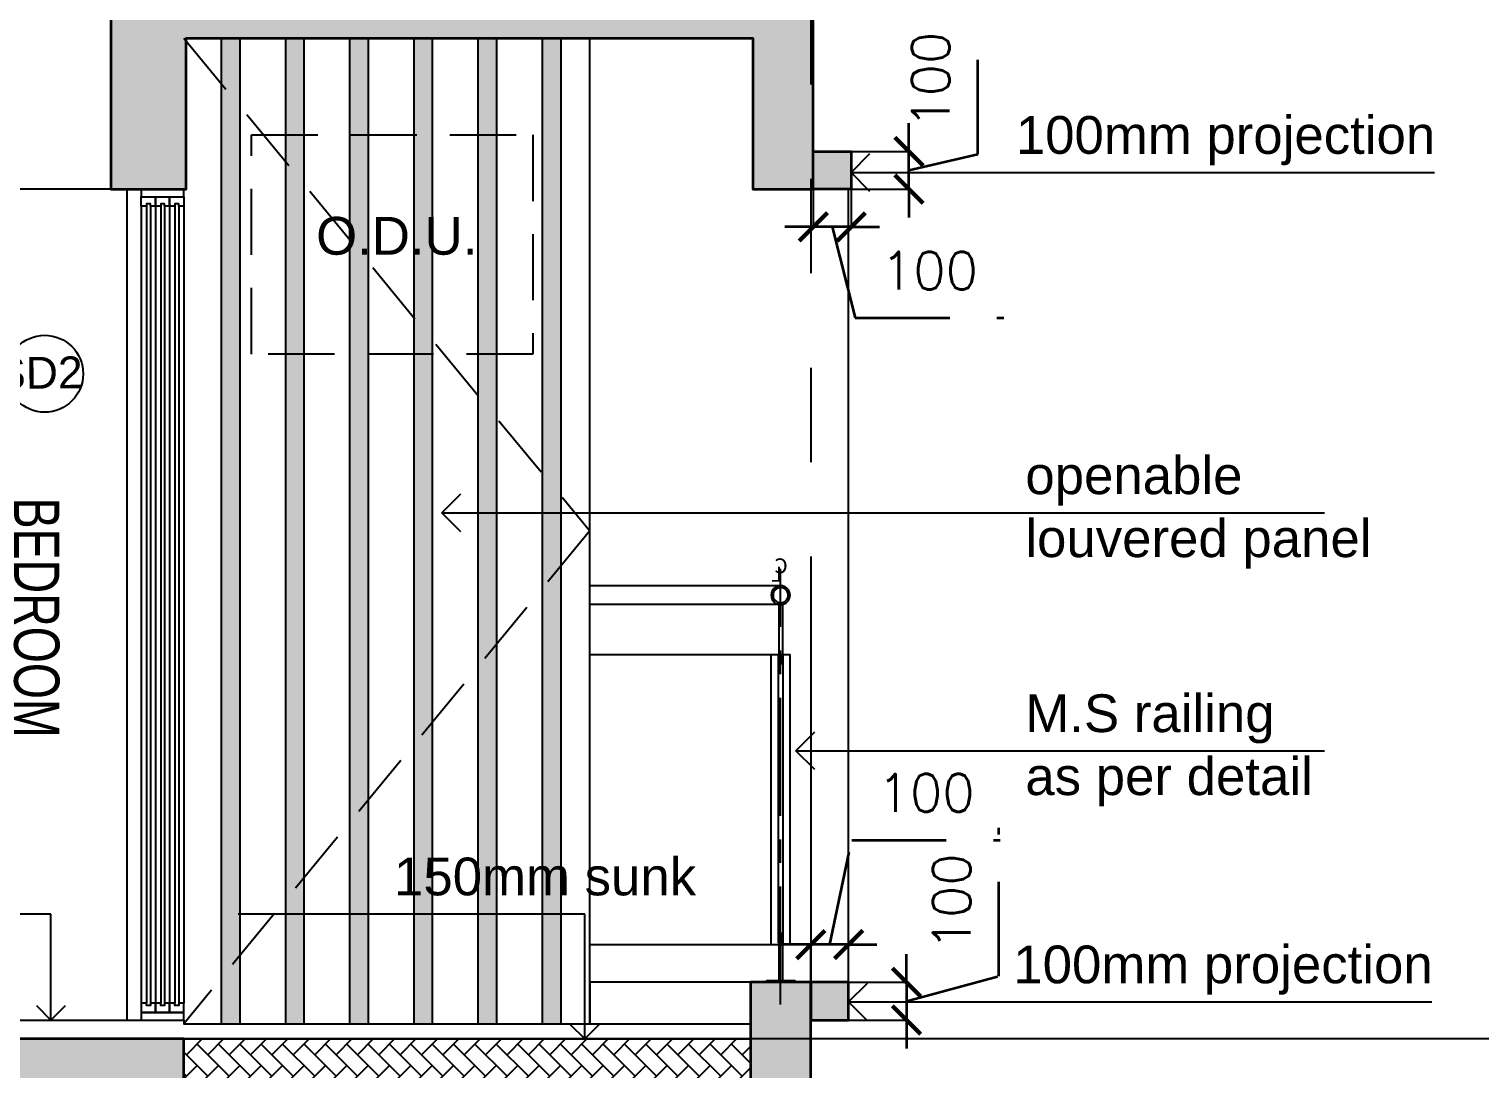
# Model space of a CAD drawing. Header units: millimetres. Extents: x 1066295 to 1300022, y -5734212 to -5454663.
# Drawn here: x 1149780 to 1153621, y -5603273 to -5600519 of the extents above; entities that cross this region are included whole.
import ezdxf
from ezdxf.enums import TextEntityAlignment as Align

# ---------------------------------------------------------------- set-up
doc = ezdxf.new("R2010")
doc.units = ezdxf.units.MM
doc.header["$LTSCALE"] = 1000
doc.header["$MEASUREMENT"] = 0
for name, pattern in [('AUDIT_D_120904163729-0', [0]), ('T9_PROFILE SECTIONS$0$( Hidden )', [0.375, 0.25, -0.125]), ('T9_PROFILE SECTIONS$0$AUDIT_D_120904163729-0', [0]), ('T9_PROFILE SECTIONS$0$CENTER', [2, 1.25, -0.25, 0.25, -0.25]), ('T9_PROFILE SECTIONS$0$HIDDEN', [0.375, 0.25, -0.125]), ('T9_PROFILE SECTIONS$0$HIDDEN2', [0.1875, 0.125, -0.0625]), ('T9_PROFILE SECTIONS$0$T8_PROFILE SECTIONS$0$HIDDEN', [0.375, 0.25, -0.125]), ('T9_PROFILE SECTIONS$0$T8_PROFILE SECTIONS$0$PHANTOM2', [1.25, 0.625, -0.125, 0.125, -0.125, 0.125, -0.125])]:
    doc.linetypes.add(name, pattern=pattern)
doc.layers.get('0').update_dxf_attribs({"linetype": 'AUDIT_D_120904163729-0'})
for name, color, linetype in [('T9_PROFILE SECTIONS$0$a-alu frame', 4, 'Continuous'), ('T9_PROFILE SECTIONS$0$A-DIM', 2, 'Continuous'), ('T9_PROFILE SECTIONS$0$a-ele', 8, 'Continuous'), ('T9_PROFILE SECTIONS$0$A-SUNK SLAB', 251, 'T9_PROFILE SECTIONS$0$AUDIT_D_120904163729-0'), ('T9_PROFILE SECTIONS$0$a-window', 5, 'Continuous'), ('T9_PROFILE SECTIONS$0$DETAIL TEXT', 84, 'T9_PROFILE SECTIONS$0$HIDDEN'), ('T9_PROFILE SECTIONS$0$Elev 01', 8, 'Continuous'), ('T9_PROFILE SECTIONS$0$ELEV 5', 8, 'Continuous'), ('T9_PROFILE SECTIONS$0$F.F.L', 36, 'Continuous'), ('T9_PROFILE SECTIONS$0$GLASS', 5, 'Continuous'), ('T9_PROFILE SECTIONS$0$HATCH 150', 8, 'Continuous'), ('T9_PROFILE SECTIONS$0$Leader', 2, 'T9_PROFILE SECTIONS$0$AUDIT_D_120904163729-0'), ('T9_PROFILE SECTIONS$0$LEVEL', 7, 'Continuous'), ('T9_PROFILE SECTIONS$0$T8_PROFILE SECTIONS$0$A-BUILDING LINE TURNS HERE', 252, 'T9_PROFILE SECTIONS$0$T8_PROFILE SECTIONS$0$PHANTOM2'), ('T9_PROFILE SECTIONS$0$T8_PROFILE SECTIONS$0$A-PROFILE SECTIONS', 81, 'T9_PROFILE SECTIONS$0$T8_PROFILE SECTIONS$0$PHANTOM2'), ('T9_PROFILE SECTIONS$0$TEXT ROOM', 7, 'Continuous'), ('T9_PROFILE SECTIONS$0$TYPICAL UNITS$0$a-door-no', 104, 'Continuous')]:
    doc.layers.add(name, color=color, linetype=linetype)
for name, color, linetype, lineweight in [('T9_PROFILE SECTIONS$0$A-DIMENSION', 2, 'Continuous', 35), ('T9_PROFILE SECTIONS$0$A-SLAB', 3, 'Continuous', 35), ('T9_PROFILE SECTIONS$0$a-Text', 4, 'Continuous', 0), ('T9_PROFILE SECTIONS$0$R0-18-10-2014-T1-1st Podium Floor Plan$0$Text', 7, 'Continuous', 0), ('T9_PROFILE SECTIONS$0$T8_PROFILE SECTIONS$0$A-DIMENSION', 2, 'Continuous', 35)]:
    doc.layers.add(name, color=color, linetype=linetype, lineweight=lineweight)
doc.styles.add('T9_PROFILE SECTIONS$0$arial', font='sanss___.ttf')
doc.styles.add('T9_PROFILE SECTIONS$0$ARIAL ARROW', font='arial.ttf')
doc.styles.add('T9_PROFILE SECTIONS$0$Romans 1', font='romans.shx', dxfattribs={"height": 100})
doc.styles.add('T9_PROFILE SECTIONS$0$RSP_TXT 500', font='swisscl.ttf', dxfattribs={"height": 250})
doc.styles.add('T9_PROFILE SECTIONS$0$T8_PROFILE SECTIONS$0$Romans 1', font='romans.shx', dxfattribs={"height": 100})
doc.styles.add('T9_PROFILE SECTIONS$0$TYPICAL UNITS$0$LODHA STANDERD', font='sanss___.ttf')
doc.dimstyles.new('T9_PROFILE SECTIONS$0$ALPINE S', dxfattribs={"dimscale": 0, "dimtxt": 100, "dimasz": 75, "dimexe": 0, "dimexo": 0, "dimgap": 75, "dimtad": 1, "dimdec": 0, "dimzin": 0, "dimdsep": 46, "dimtxsty": 'T9_PROFILE SECTIONS$0$Romans 1', "dimblk": 'T9_PROFILE SECTIONS$0$_ArchTick', "dimcen": 0.09, "dimclrd": 256, "dimclre": 256, "dimclrt": 7, "dimadec": 0, "dimazin": 0, "dimtfac": 1, "dimtdec": 0, "dimtofl": 0, "dimtmove": 1, "dimatfit": 0, "dimldrblk": 'T9_PROFILE SECTIONS$0$_Open90', "dimfxl": 1, "dimtolj": 1, "dimtzin": 0, "dimarcsym": 0})
doc.dimstyles.new('T9_PROFILE SECTIONS$0$T8_PROFILE SECTIONS$0$ALPINE S', dxfattribs={"dimscale": 0, "dimtxt": 100, "dimasz": 75, "dimexe": 0, "dimexo": 0, "dimgap": 75, "dimtad": 1, "dimdec": 0, "dimzin": 0, "dimdsep": 46, "dimtxsty": 'T9_PROFILE SECTIONS$0$T8_PROFILE SECTIONS$0$Romans 1', "dimblk": 'T9_PROFILE SECTIONS$0$T8_PROFILE SECTIONS$0$_ArchTick', "dimcen": 0.09, "dimclrd": 256, "dimclre": 256, "dimclrt": 7, "dimadec": 0, "dimazin": 0, "dimtfac": 1, "dimtdec": 0, "dimtofl": 0, "dimtmove": 1, "dimatfit": 0, "dimldrblk": 'T9_PROFILE SECTIONS$0$T8_PROFILE SECTIONS$0$_Open90', "dimfxl": 1, "dimtolj": 1, "dimtzin": 0, "dimarcsym": 0})

# ---------------------------------------------------------------- blocks, each defined once
blk = doc.blocks.new('T9_PROFILE SECTIONS$0$A$C04612184')
at = {"layer": 'T9_PROFILE SECTIONS$0$LEVEL', "color": 8, "linetype": 'T9_PROFILE SECTIONS$0$HIDDEN2', "ltscale": 5}
blk.add_line((89.8181, 88.715), (-67.8271, 88.715), dxfattribs=at)
blk = doc.blocks.new('T9_PROFILE SECTIONS$0$window with railing')
at = {"layer": 'T9_PROFILE SECTIONS$0$a-ele'}
blk.add_lwpolyline([(-11244.9, -340863.7), (-11244.9, -338663.7)], dxfattribs=at)
at = {"layer": 'T9_PROFILE SECTIONS$0$a-window', "color": 250}
for p, q in [((-11394.9, -338708.7), (-11394.9, -340818.7)), ((-11381.6, -338708.7), (-11381.6, -340818.7)), ((-11371.6, -338708.7), (-11371.6, -340818.7))]:
    blk.add_line(p, q, dxfattribs=at)
at = {"layer": 'T9_PROFILE SECTIONS$0$a-window', "color": 1}
for p, q in [((-11357.4, -338708.7), (-11357.4, -340818.7)), ((-11319.9, -338708.7), (-11319.9, -340818.7)), ((-11319.9, -338708.7), (-11319.9, -340818.7)), ((-11282.4, -338708.7), (-11282.4, -340818.7))]:
    blk.add_line(p, q, dxfattribs=at)
at = {"layer": 'T9_PROFILE SECTIONS$0$a-window', "color": 5}
for p, q in [((-11344.1, -338708.7), (-11344.1, -340818.7)), ((-11334.1, -338708.7), (-11334.1, -340818.7)), ((-11306.6, -338708.7), (-11306.6, -340818.7)), ((-11296.6, -338708.7), (-11296.6, -340818.7))]:
    blk.add_line(p, q, dxfattribs=at)
at = {"layer": 'T9_PROFILE SECTIONS$0$a-window', "color": 4}
for points in [[(-11394.9, -338683.7), (-11394.9, -338663.7), (-11282.4, -338663.7), (-11282.4, -338683.7)], [(-11371.6, -338708.7), (-11357.4, -338708.7), (-11357.4, -338683.7), (-11394.9, -338683.7), (-11394.9, -338708.7), (-11381.6, -338708.7), (-11381.6, -338702.7), (-11371.6, -338702.7)], [(-11334.1, -338708.7), (-11319.9, -338708.7), (-11319.9, -338683.7), (-11357.4, -338683.7), (-11357.4, -338708.7), (-11344.1, -338708.7), (-11344.1, -338702.7), (-11334.1, -338702.7)], [(-11296.6, -338708.7), (-11282.4, -338708.7), (-11282.4, -338683.7), (-11319.9, -338683.7), (-11319.9, -338708.7), (-11306.6, -338708.7), (-11306.6, -338702.7), (-11296.6, -338702.7)], [(-11371.6, -340818.7), (-11357.4, -340818.7), (-11357.4, -340843.7), (-11394.9, -340843.7), (-11394.9, -340818.7), (-11381.6, -340818.7), (-11381.6, -340824.7), (-11371.6, -340824.7)], [(-11334.1, -340818.7), (-11319.9, -340818.7), (-11319.9, -340843.7), (-11357.4, -340843.7), (-11357.4, -340818.7), (-11344.1, -340818.7), (-11344.1, -340824.7), (-11334.1, -340824.7)], [(-11296.6, -340818.7), (-11282.4, -340818.7), (-11282.4, -340843.7), (-11319.9, -340843.7), (-11319.9, -340818.7), (-11306.6, -340818.7), (-11306.6, -340824.7), (-11296.6, -340824.7)], [(-11394.9, -340863.7), (-11394.9, -340843.7), (-11282.4, -340843.7), (-11282.4, -340863.7)]]:
    blk.add_lwpolyline(points, close=True, dxfattribs=at)
blk = doc.blocks.new('T9_PROFILE SECTIONS$0$_ArchTick')
at = {"color": 0, "linetype": 'ByBlock', "const_width": 0.15}
blk.add_lwpolyline([(-0.5, -0.5), (0.5, 0.5)], dxfattribs=at)
blk = doc.blocks.new('T9_PROFILE SECTIONS$0$A$C6E3644B4')
at = {"layer": 'T9_PROFILE SECTIONS$0$A-DIM', "ltscale": 0.7}
h = blk.add_hatch(color=8, dxfattribs=at)
edge = h.paths.add_edge_path()
edge.add_arc((0, 1025), 25, 0, 360)
edge = h.paths.add_edge_path(flags=17)
edge.add_arc((0, 1025), 20, 0, 360)
for points in [[(6, 868.7), (-6, 868.7), (-6, 843.7), (6, 843.7)], [(6, 130), (-6, 130), (-6, 105), (6, 105)]]:
    blk.add_hatch(color=8, dxfattribs=at).paths.add_polyline_path(points)
at = {"layer": 'T9_PROFILE SECTIONS$0$A-DIM', "color": 5, "linetype": 'T9_PROFILE SECTIONS$0$CENTER', "ltscale": 0.25}
blk.add_line((0, -59), (0, 1094.7), dxfattribs=at)
at = {"layer": 'T9_PROFILE SECTIONS$0$A-DIM', "ltscale": 0.7}
for p, q in [((-5, 1000.1), (-5, 868.4)), ((5, 1000.1), (5, 868.4)), ((25, 868.4), (-25, 868.4)), ((-25, 100.4), (-25, 868.4)), ((25, 100.4), (25, 868.4)), ((25, 100.4), (-25, 100.4)), ((-5, 100.4), (-5, 5)), ((5, 100.4), (5, 5))]:
    blk.add_line(p, q, dxfattribs=at)
blk.add_lwpolyline([(37.5, 5), (-37.5, 5), (-37.5, 0), (37.5, 0)], close=True, dxfattribs=at)
for radius in [25, 20]:
    blk.add_circle((0, 1025), radius, dxfattribs=at)
at = {"layer": 'T9_PROFILE SECTIONS$0$GLASS', "ltscale": 0.7}
for points in [[(-6, 868.4), (-6, 843.7), (6, 843.7), (6, 868.4)], [(-6, 105), (6, 105), (6, 868.4), (-6, 868.4)], [(-6, 130), (-6, 105), (6, 105), (6, 130)]]:
    blk.add_lwpolyline(points, close=True, dxfattribs=at)
at = {"layer": 'T9_PROFILE SECTIONS$0$DETAIL TEXT', "color": 0, "char_height": 40, "width": 489.252, "attachment_point": 1, "style": 'T9_PROFILE SECTIONS$0$arial'}
for s, insert in [('{\\fCalibri|b0|i0|c0|p34;C}', (-17.8, 1122.7)), ('{\\fCalibri|b0|i0|c0|p34;L}', (-2.8, 1100.5))]:
    blk.add_mtext(s, dxfattribs=dict(at, insert=insert))
blk = doc.blocks.new('*D249')
at = {"layer": 'T9_PROFILE SECTIONS$0$A-DIMENSION', "linetype": 'T9_PROFILE SECTIONS$0$HIDDEN', "lineweight": -2, "transparency": 16777216}
for p, q in [((-51353.9, 283661.7), (-51755.7, 283661.7)), ((-51353.9, 282911.7), (-51755.7, 282911.7))]:
    blk.add_line(p, q, dxfattribs=at)
at = {"layer": 'T9_PROFILE SECTIONS$0$A-DIMENSION', "linetype": 'T9_PROFILE SECTIONS$0$HIDDEN', "transparency": 16777216}
blk.add_line((-51755.7, 283661.7), (-51755.7, 282911.7), dxfattribs=at)
at = {"layer": 'T9_PROFILE SECTIONS$0$A-DIMENSION', "linetype": 'ByBlock', "transparency": 16777216, "xscale": 75, "yscale": 75, "zscale": 75}
for p, rotation in [((-51755.7, 283661.7), 90), ((-51755.7, 282911.7), 270)]:
    blk.add_blockref('T9_PROFILE SECTIONS$0$_ArchTick', p, dxfattribs=dict(at, rotation=rotation))
at = {"layer": 'T9_PROFILE SECTIONS$0$A-DIMENSION', "color": 7, "linetype": 'ByBlock', "transparency": 16777216, "insert": (-51880.7, 283286.7), "char_height": 100, "attachment_point": 5, "rotation": 90, "style": 'T9_PROFILE SECTIONS$0$Romans 1'}
blk.add_mtext('\\A1;750', dxfattribs=at)
blk = doc.blocks.new('T9_PROFILE SECTIONS$0$_Open90')
at = {"color": 0, "linetype": 'ByBlock', "lineweight": -2}
for p, q in [((0, 0), (-1, 0)), ((-0.5, 0.5), (0, 0)), ((0, 0), (-0.5, -0.5))]:
    blk.add_line(p, q, dxfattribs=at)
blk = doc.blocks.new('*D250')
at = {"layer": 'T9_PROFILE SECTIONS$0$A-DIMENSION', "linetype": 'T9_PROFILE SECTIONS$0$HIDDEN', "lineweight": -2, "transparency": 16777216}
for p, q in [((-51353.9, 285911.7), (-51755.7, 285911.7)), ((-51353.9, 283661.7), (-51755.7, 283661.7))]:
    blk.add_line(p, q, dxfattribs=at)
at = {"layer": 'T9_PROFILE SECTIONS$0$A-DIMENSION', "linetype": 'T9_PROFILE SECTIONS$0$HIDDEN', "transparency": 16777216}
blk.add_line((-51755.7, 283661.7), (-51755.7, 285911.7), dxfattribs=at)
at = {"layer": 'T9_PROFILE SECTIONS$0$A-DIMENSION', "linetype": 'ByBlock', "transparency": 16777216, "xscale": 75, "yscale": 75, "zscale": 75}
for p, rotation in [((-51755.7, 285911.7), 90), ((-51755.7, 283661.7), 270)]:
    blk.add_blockref('T9_PROFILE SECTIONS$0$_ArchTick', p, dxfattribs=dict(at, rotation=rotation))
at = {"layer": 'T9_PROFILE SECTIONS$0$A-DIMENSION', "color": 7, "linetype": 'ByBlock', "transparency": 16777216, "insert": (-51880.7, 284786.7), "char_height": 100, "attachment_point": 5, "rotation": 90, "style": 'T9_PROFILE SECTIONS$0$Romans 1'}
blk.add_mtext('\\A1;2250', dxfattribs=at)
blk = doc.blocks.new('T9_PROFILE SECTIONS$0$TYPICAL UNITS$0$B-flat-33')
at = {"layer": 'T9_PROFILE SECTIONS$0$TYPICAL UNITS$0$a-door-no'}
blk.add_ellipse((14107.6, 1401.5), major_axis=(0, -181), ratio=0.999989, dxfattribs=at)
at = {"layer": 'T9_PROFILE SECTIONS$0$TYPICAL UNITS$0$a-door-no', "style": 'T9_PROFILE SECTIONS$0$TYPICAL UNITS$0$LODHA STANDERD', "oblique": 0.00002, "width": 0.999989}
blk.add_attdef('OP1', text='', height=150, rotation=0.75922, dxfattribs=at).set_placement((14117, 1331.6), align=Align.CENTER)
blk = doc.blocks.new('T9_PROFILE SECTIONS$0$T8_PROFILE SECTIONS$0$_ArchTick')
at = {"color": 0, "linetype": 'ByBlock', "const_width": 0.15}
blk.add_lwpolyline([(-0.5, -0.5), (0.5, 0.5)], dxfattribs=at)
blk = doc.blocks.new('*D251')
at = {"layer": 'T9_PROFILE SECTIONS$0$T8_PROFILE SECTIONS$0$A-DIMENSION', "linetype": 'T9_PROFILE SECTIONS$0$T8_PROFILE SECTIONS$0$HIDDEN', "transparency": 16777216}
for p, q in [((-49443.9, 283911.7), (-49385.2, 284188.4)), ((-49385.2, 284188.4), (-48992.3, 284188.4)), ((-49493.9, 283911.7), (-49568.9, 283911.7)), ((-49393.9, 283911.7), (-49493.9, 283911.7)), ((-49393.9, 283911.7), (-49318.9, 283911.7))]:
    blk.add_line(p, q, dxfattribs=at)
at = {"layer": 'T9_PROFILE SECTIONS$0$T8_PROFILE SECTIONS$0$A-DIMENSION', "linetype": 'T9_PROFILE SECTIONS$0$T8_PROFILE SECTIONS$0$HIDDEN', "lineweight": -2, "transparency": 16777216}
for p, q in [((-49493.9, 283811.7), (-49493.9, 283911.7)), ((-49393.9, 283811.7), (-49393.9, 283911.7))]:
    blk.add_line(p, q, dxfattribs=at)
at = {"layer": 'T9_PROFILE SECTIONS$0$T8_PROFILE SECTIONS$0$A-DIMENSION', "linetype": 'ByBlock', "transparency": 16777216, "xscale": 75, "yscale": 75, "zscale": 75}
blk.add_blockref('T9_PROFILE SECTIONS$0$T8_PROFILE SECTIONS$0$_ArchTick', (-49493.9, 283911.7), dxfattribs=at)
at = {"layer": 'T9_PROFILE SECTIONS$0$T8_PROFILE SECTIONS$0$A-DIMENSION', "linetype": 'ByBlock', "transparency": 16777216, "xscale": 75, "yscale": 75, "zscale": 75, "rotation": 180}
blk.add_blockref('T9_PROFILE SECTIONS$0$T8_PROFILE SECTIONS$0$_ArchTick', (-49393.9, 283911.7), dxfattribs=at)
at = {"layer": 'T9_PROFILE SECTIONS$0$T8_PROFILE SECTIONS$0$A-DIMENSION', "color": 7, "linetype": 'ByBlock', "transparency": 16777216, "insert": (-49188.7, 284313.4), "char_height": 100, "attachment_point": 5, "style": 'T9_PROFILE SECTIONS$0$T8_PROFILE SECTIONS$0$Romans 1'}
blk.add_mtext('\\A1;100', dxfattribs=at)
blk = doc.blocks.new('T9_PROFILE SECTIONS$0$T8_PROFILE SECTIONS$0$_Open90')
at = {"color": 0, "linetype": 'ByBlock', "lineweight": -2}
for p, q in [((0, 0), (-1, 0)), ((-0.5, 0.5), (0, 0)), ((0, 0), (-0.5, -0.5))]:
    blk.add_line(p, q, dxfattribs=at)
blk = doc.blocks.new('*D252')
at = {"layer": 'T9_PROFILE SECTIONS$0$T8_PROFILE SECTIONS$0$A-DIMENSION', "linetype": 'T9_PROFILE SECTIONS$0$T8_PROFILE SECTIONS$0$HIDDEN', "transparency": 16777216}
for p, q in [((-48996.2, 283828.2), (-48996.2, 284221.1)), ((-49240.7, 283811.7), (-49240.7, 283886.7)), ((-49240.7, 283761.7), (-48996.2, 283828.2)), ((-49240.7, 283811.7), (-49240.7, 283711.7)), ((-49240.7, 283711.7), (-49240.7, 283636.7))]:
    blk.add_line(p, q, dxfattribs=at)
at = {"layer": 'T9_PROFILE SECTIONS$0$T8_PROFILE SECTIONS$0$A-DIMENSION', "linetype": 'T9_PROFILE SECTIONS$0$T8_PROFILE SECTIONS$0$HIDDEN', "lineweight": -2, "transparency": 16777216}
for p, q in [((-49393.9, 283811.7), (-49240.7, 283811.7)), ((-49393.9, 283711.7), (-49240.7, 283711.7))]:
    blk.add_line(p, q, dxfattribs=at)
at = {"layer": 'T9_PROFILE SECTIONS$0$T8_PROFILE SECTIONS$0$A-DIMENSION', "linetype": 'ByBlock', "transparency": 16777216, "xscale": 75, "yscale": 75, "zscale": 75}
for p, rotation in [((-49240.7, 283811.7), 270), ((-49240.7, 283711.7), 90)]:
    blk.add_blockref('T9_PROFILE SECTIONS$0$T8_PROFILE SECTIONS$0$_ArchTick', p, dxfattribs=dict(at, rotation=rotation))
at = {"layer": 'T9_PROFILE SECTIONS$0$T8_PROFILE SECTIONS$0$A-DIMENSION', "color": 7, "linetype": 'ByBlock', "transparency": 16777216, "insert": (-49121.2, 284024.7), "char_height": 100, "attachment_point": 5, "rotation": 90, "style": 'T9_PROFILE SECTIONS$0$T8_PROFILE SECTIONS$0$Romans 1'}
blk.add_mtext('\\A1;100', dxfattribs=at)
blk = doc.blocks.new('*D255')
at = {"layer": 'T9_PROFILE SECTIONS$0$A-DIMENSION', "linetype": 'T9_PROFILE SECTIONS$0$HIDDEN', "lineweight": -2, "transparency": 16777216}
for p, q in [((1181090.4, -5662595.1), (1180688.6, -5662595.1)), ((1181090.4, -5663345.1), (1180688.6, -5663345.1))]:
    blk.add_line(p, q, dxfattribs=at)
at = {"layer": 'T9_PROFILE SECTIONS$0$A-DIMENSION', "linetype": 'T9_PROFILE SECTIONS$0$HIDDEN', "transparency": 16777216}
blk.add_line((1180688.6, -5662595.1), (1180688.6, -5663345.1), dxfattribs=at)
at = {"layer": 'T9_PROFILE SECTIONS$0$A-DIMENSION', "linetype": 'ByBlock', "transparency": 16777216, "xscale": 75, "yscale": 75, "zscale": 75}
for p, rotation in [((1180688.6, -5662595.1), 90), ((1180688.6, -5663345.1), 270)]:
    blk.add_blockref('T9_PROFILE SECTIONS$0$_ArchTick', p, dxfattribs=dict(at, rotation=rotation))
at = {"layer": 'T9_PROFILE SECTIONS$0$A-DIMENSION', "color": 7, "linetype": 'ByBlock', "transparency": 16777216, "insert": (1180563.6, -5662970.1), "char_height": 100, "attachment_point": 5, "rotation": 90, "style": 'T9_PROFILE SECTIONS$0$Romans 1'}
blk.add_mtext('\\A1;750', dxfattribs=at)
blk = doc.blocks.new('*D259')
at = {"layer": 'T9_PROFILE SECTIONS$0$T8_PROFILE SECTIONS$0$A-DIMENSION', "linetype": 'T9_PROFILE SECTIONS$0$T8_PROFILE SECTIONS$0$HIDDEN', "lineweight": -2, "transparency": 16777216}
for p, q in [((1182950.4, -5663345.1), (1182950.4, -5663445.1)), ((1183050.4, -5663345.1), (1183050.4, -5663445.1))]:
    blk.add_line(p, q, dxfattribs=at)
at = {"layer": 'T9_PROFILE SECTIONS$0$T8_PROFILE SECTIONS$0$A-DIMENSION', "linetype": 'T9_PROFILE SECTIONS$0$T8_PROFILE SECTIONS$0$HIDDEN', "transparency": 16777216}
for p, q in [((1182950.4, -5663445.1), (1182875.4, -5663445.1)), ((1183050.4, -5663445.1), (1182950.4, -5663445.1)), ((1183000.4, -5663445.1), (1183061.4, -5663685.8)), ((1183050.4, -5663445.1), (1183125.4, -5663445.1)), ((1183061.4, -5663685.8), (1183454.3, -5663685.8))]:
    blk.add_line(p, q, dxfattribs=at)
at = {"layer": 'T9_PROFILE SECTIONS$0$T8_PROFILE SECTIONS$0$A-DIMENSION', "linetype": 'ByBlock', "transparency": 16777216, "xscale": 75, "yscale": 75, "zscale": 75}
blk.add_blockref('T9_PROFILE SECTIONS$0$T8_PROFILE SECTIONS$0$_ArchTick', (1182950.4, -5663445.1), dxfattribs=at)
at = {"layer": 'T9_PROFILE SECTIONS$0$T8_PROFILE SECTIONS$0$A-DIMENSION', "linetype": 'ByBlock', "transparency": 16777216, "xscale": 75, "yscale": 75, "zscale": 75, "rotation": 180}
blk.add_blockref('T9_PROFILE SECTIONS$0$T8_PROFILE SECTIONS$0$_ArchTick', (1183050.4, -5663445.1), dxfattribs=at)
at = {"layer": 'T9_PROFILE SECTIONS$0$T8_PROFILE SECTIONS$0$A-DIMENSION', "color": 7, "linetype": 'ByBlock', "transparency": 16777216, "insert": (1183257.8, -5663560.8), "char_height": 100, "attachment_point": 5, "style": 'T9_PROFILE SECTIONS$0$T8_PROFILE SECTIONS$0$Romans 1'}
blk.add_mtext('\\A1;100', dxfattribs=at)
blk = doc.blocks.new('*D260')
at = {"layer": 'T9_PROFILE SECTIONS$0$T8_PROFILE SECTIONS$0$A-DIMENSION', "linetype": 'T9_PROFILE SECTIONS$0$T8_PROFILE SECTIONS$0$HIDDEN', "transparency": 16777216}
for p, q in [((1183386.2, -5663252.6), (1183386.2, -5662859.8)), ((1183203.6, -5663245.1), (1183203.6, -5663170.1)), ((1183203.6, -5663345.1), (1183203.6, -5663245.1)), ((1183203.6, -5663295.1), (1183386.2, -5663252.6)), ((1183203.6, -5663345.1), (1183203.6, -5663420.1))]:
    blk.add_line(p, q, dxfattribs=at)
at = {"layer": 'T9_PROFILE SECTIONS$0$T8_PROFILE SECTIONS$0$A-DIMENSION', "linetype": 'T9_PROFILE SECTIONS$0$T8_PROFILE SECTIONS$0$HIDDEN', "lineweight": -2, "transparency": 16777216}
for p, q in [((1183050.4, -5663245.1), (1183203.6, -5663245.1)), ((1183050.4, -5663345.1), (1183203.6, -5663345.1))]:
    blk.add_line(p, q, dxfattribs=at)
at = {"layer": 'T9_PROFILE SECTIONS$0$T8_PROFILE SECTIONS$0$A-DIMENSION', "linetype": 'ByBlock', "transparency": 16777216, "xscale": 75, "yscale": 75, "zscale": 75}
for p, rotation in [((1183203.6, -5663245.1), 270), ((1183203.6, -5663345.1), 90)]:
    blk.add_blockref('T9_PROFILE SECTIONS$0$T8_PROFILE SECTIONS$0$_ArchTick', p, dxfattribs=dict(at, rotation=rotation))
at = {"layer": 'T9_PROFILE SECTIONS$0$T8_PROFILE SECTIONS$0$A-DIMENSION', "color": 7, "linetype": 'ByBlock', "transparency": 16777216, "insert": (1183261.2, -5663056.2), "char_height": 100, "attachment_point": 5, "rotation": 90, "style": 'T9_PROFILE SECTIONS$0$T8_PROFILE SECTIONS$0$Romans 1'}
blk.add_mtext('\\A1;100', dxfattribs=at)
blk = doc.blocks.new('T9_PROFILE SECTIONS$0$grn')
at = {"layer": 'T9_PROFILE SECTIONS$0$A-SUNK SLAB', "linetype": 'ByBlock'}
h = blk.add_hatch(dxfattribs=at)
h.set_pattern_fill('AR-HBONE', color=256, scale=10)
h.set_pattern_definition([(135, (-5719487.18, -1177142.854), (-56.5685425, 2e-14), [120, -40]), (225, (-5719515.463, -1177114.57), (-56.5685425, 2e-14), [120, -40])])
h.paths.add_polyline_path([(-49653.9, 283511.7), (-51153.9, 283511.7), (-51153.9, 283661.7), (-49653.9, 283661.7)])
at = {"layer": 'T9_PROFILE SECTIONS$0$ELEV 5', "ltscale": 0.7}
h = blk.add_hatch(color=256, dxfattribs=at)
h.dxf.hatch_style = 1
h.paths.add_polyline_path([(-50155, 286311.7), (-50205, 286311.7), (-50205, 283701.7), (-50155, 283701.7)])
h.paths.add_polyline_path([(-50325, 286311.7), (-50375, 286311.7), (-50375, 283701.7), (-50325, 283701.7)])
h.paths.add_polyline_path([(-50495, 286311.7), (-50545, 286311.7), (-50545, 283701.7), (-50495, 283701.7)])
h.paths.add_polyline_path([(-50665, 286311.7), (-50715, 286311.7), (-50715, 283701.7), (-50665, 283701.7)])
h.paths.add_polyline_path([(-50835, 286311.7), (-50885, 286311.7), (-50885, 283701.7), (-50835, 283701.7)])
h.paths.add_polyline_path([(-51005, 286311.7), (-51055, 286311.7), (-51055, 283701.7), (-51005, 283701.7)])
at = {"layer": 'T9_PROFILE SECTIONS$0$HATCH 150'}
h = blk.add_hatch(color=8, dxfattribs=at)
h.dxf.hatch_style = 1
h.paths.add_polyline_path([(-49653.9, 283811.7), (-49653.9, 283661.7), (-49653.9, 283511.7), (-51153.9, 283511.7), (-51153.9, 283661.7), (-53117.3, 283661.7), (-53117.3, 283461.7), (-51353.9, 283461.7), (-51353.9, 282911.7), (-51153.9, 282911.7), (-51153.9, 283311.7), (-49653.9, 283311.7), (-49653.9, 282911.7), (-49493.9, 282911.7), (-49493.9, 283811.7)])
h = blk.add_hatch(dxfattribs=at)
h.set_pattern_fill('AR-SAND', color=8, scale=10)
h.set_pattern_definition([(127.5, (-5719487.179, -1184799.737), (-19.26823769, -0.62993358), [0, -15.2, 0, -17, 0, -16.25]), (97.5, (-5719487.18, -1184799.737), (-28.22146065, 17.69776705), [0, -8.2, 0, -13.7, 0, -5.25]), (57.5, (-5719487.179, -1184812.037), (-0.056590535, 31.141418618), [0, -5, 0, -18, 0, -23.5]), (47.5, (-5719487.18, -1184812.037), (-8.77675565, 30.06126605), [0, -2.5, 0, -11.8, 0, -13.5])])
h.paths.add_polyline_path([(-49493.9, 283011.7), (-49393.9, 283011.7), (-49393.9, 282911.7), (-49493.9, 282911.7)])
h.paths.add_polyline_path([(-49493.9, 283711.7), (-49393.9, 283711.7), (-49393.9, 283811.7), (-49493.9, 283811.7)])
at = {"layer": 'T9_PROFILE SECTIONS$0$A-SLAB', "linetype": 'ByBlock'}
for points in [[(-49653.9, 283811.7), (-49653.9, 283661.7), (-49653.9, 283511.7), (-51153.9, 283511.7), (-51153.9, 283661.7), (-53117.3, 283661.7), (-53117.3, 283461.7), (-51353.9, 283461.7), (-51353.9, 282911.7), (-51153.9, 282911.7), (-51153.9, 283311.7), (-49653.9, 283311.7), (-49653.9, 282911.7), (-49493.9, 282911.7), (-49493.9, 283811.7)], [(-49493.9, 283711.7), (-49393.9, 283711.7), (-49393.9, 283811.7), (-49493.9, 283811.7)]]:
    blk.add_lwpolyline(points, close=True, dxfattribs=at)
at = {"layer": 'T9_PROFILE SECTIONS$0$A-SUNK SLAB', "linetype": 'ByBlock'}
blk.add_lwpolyline([(-49653.9, 283511.7), (-51153.9, 283511.7), (-51153.9, 283661.7), (-49653.9, 283661.7)], close=True, dxfattribs=at)
at = {"layer": 'T9_PROFILE SECTIONS$0$Elev 01', "ltscale": 0.7}
for p, q in [((-49573.9, 284861.7), (-50078.9, 284861.7)), ((-49573.9, 284811.7), (-50078.9, 284811.7)), ((-50078.9, 284680.1), (-49598.9, 284680.1)), ((-50078.9, 283912.1), (-49598.9, 283912.1))]:
    blk.add_line(p, q, dxfattribs=at)
at = {"layer": 'T9_PROFILE SECTIONS$0$Elev 01', "linetype": 'ByBlock'}
for points in [[(-51005, 286311.7), (-51055, 286311.7), (-51055, 283701.7), (-51005, 283701.7)], [(-50835, 286311.7), (-50885, 286311.7), (-50885, 283701.7), (-50835, 283701.7)], [(-50665, 286311.7), (-50715, 286311.7), (-50715, 283701.7), (-50665, 283701.7)], [(-50495, 286311.7), (-50545, 286311.7), (-50545, 283701.7), (-50495, 283701.7)], [(-50325, 286311.7), (-50375, 286311.7), (-50375, 283701.7), (-50325, 283701.7)], [(-50155, 286311.7), (-50205, 286311.7), (-50205, 283701.7), (-50155, 283701.7)]]:
    blk.add_lwpolyline(points, close=True, dxfattribs=at)
blk.add_lwpolyline([(-49653.9, 283811.7), (-50078.9, 283811.7), (-50078.9, 283701.7)], dxfattribs=at)
at = {"layer": 'T9_PROFILE SECTIONS$0$ELEV 5', "ltscale": 0.7}
for p, q in [((-50078.9, 283701.7), (-50078.9, 286311.7)), ((-49393.9, 283811.7), (-49393.9, 285911.7))]:
    blk.add_line(p, q, dxfattribs=at)
at = {"layer": 'T9_PROFILE SECTIONS$0$ELEV 5', "linetype": 'T9_PROFILE SECTIONS$0$( Hidden )', "ltscale": 0.7}
blk.add_lwpolyline([(-51153.9, 286311.7), (-50078.9, 285006.7), (-51153.9, 283701.7)], dxfattribs=at)
blk.add_lwpolyline([(-50974.2, 286055.2), (-50230.2, 286055.2), (-50230.2, 285475.2), (-50974.2, 285475.2)], close=True, dxfattribs=at)
at = {"layer": 'T9_PROFILE SECTIONS$0$F.F.L', "linetype": 'Continuous', "ltscale": 0.1}
blk.add_lwpolyline([(-53117.3, 283711.7), (-51153.9, 283711.7), (-51153.9, 283701.7), (-49653.9, 283701.7)], dxfattribs=at)
at = {"layer": 'T9_PROFILE SECTIONS$0$a-alu frame', "linetype": 'Continuous', "xscale": -1}
blk.add_blockref('T9_PROFILE SECTIONS$0$window with railing', (-62548.8, 624575.4), dxfattribs=at)
at = {"layer": 'T9_PROFILE SECTIONS$0$A-SLAB', "linetype": 'ByBlock', "xscale": -1}
blk.add_blockref('T9_PROFILE SECTIONS$0$A$C6E3644B4', (-49573.9, 283811.7), dxfattribs=at)
at = {"layer": 'T9_PROFILE SECTIONS$0$TEXT ROOM', "ltscale": 0.1}
ref = blk.add_blockref('T9_PROFILE SECTIONS$0$TYPICAL UNITS$0$B-flat-33', (-59457.5, 284634.6), dxfattribs=dict(at, xscale=0.5625, yscale=0.5625, zscale=0.5625))
ref.add_attrib('OP1', 'SD2', dxfattribs={"layer": 'T9_PROFILE SECTIONS$0$TYPICAL UNITS$0$a-door-no', "height": 84.37, "rotation": 0.7592, "style": 'T9_PROFILE SECTIONS$0$TYPICAL UNITS$0$LODHA STANDERD', "oblique": 0, "width": 0.999989}).set_placement((-51535.6, 285383.4), align=Align.CENTER)
at = {"layer": 'T9_PROFILE SECTIONS$0$a-Text', "insert": (-51483.1, 284459.4), "char_height": 120, "attachment_point": 3, "rotation": 270, "style": 'T9_PROFILE SECTIONS$0$RSP_TXT 500'}
blk.add_mtext_dynamic_manual_height_columns('BEDROOM', width=1106.248, gutter_width=500, heights=[0], dxfattribs=at)
at = {"layer": 'T9_PROFILE SECTIONS$0$R0-18-10-2014-T1-1st Podium Floor Plan$0$Text', "char_height": 100, "width": 1133.401, "style": 'T9_PROFILE SECTIONS$0$ARIAL ARROW'}
for s, insert, attachment_point in [('O.D.U.', (-50803.5, 285838.2), 1), ('openable louvered panel', (-48926, 285204.2), 1), ('M.S railing \\Pas per detail\\P  ', (-48926, 284574.2), 1), ('150mm sunk', (-49797.6, 284142), 3), ('100mm projection\\P  ', (-48957.8, 283909.2), 1)]:
    blk.add_mtext(s, dxfattribs=dict(at, insert=insert, attachment_point=attachment_point))
at = {"layer": 'T9_PROFILE SECTIONS$0$A-DIMENSION', "linetype": 'ByBlock'}
for base, p2, picture, middle in [((-51755.7, 285911.7, 0), (-51353.9, 285911.7, 0), '*D250', (-51880.7, 284786.7, 0)), ((-51755.7, 282911.7, 0), (-51353.9, 282911.7, 0), '*D249', (-51880.7, 283286.7, 0))]:
    dim = blk.add_linear_dim(base=base, p1=(-51353.9, 283661.7, 0), p2=p2, angle=90, dimstyle='T9_PROFILE SECTIONS$0$ALPINE S', override={"dimscale": 1, "dimfxl": 5, "dimlwd": 65535, "dimarcsym": 1}, dxfattribs=at)
    dim.commit()
    dim.dimension.update_dxf_attribs({"geometry": picture, "text_midpoint": middle})
at = {"layer": 'T9_PROFILE SECTIONS$0$T8_PROFILE SECTIONS$0$A-DIMENSION', "linetype": 'ByBlock'}
dim = blk.add_linear_dim(base=(-49493.9, 283911.7), p1=(-49393.9, 283811.7, 0), p2=(-49493.9, 283811.7, 0), dimstyle='T9_PROFILE SECTIONS$0$T8_PROFILE SECTIONS$0$ALPINE S', override={"dimscale": 1, "dimfxl": 5, "dimlwd": 65535, "dimarcsym": 1}, dxfattribs=at)
dim.commit()
dim.dimension.update_dxf_attribs({"geometry": '*D251', "text_midpoint": (-49310.2, 284188.4), "dimtype": 128})
dim = blk.add_linear_dim(base=(-49240.7, 283711.7), p1=(-49393.9, 283811.7), p2=(-49393.9, 283711.7, 0), angle=90, dimstyle='T9_PROFILE SECTIONS$0$T8_PROFILE SECTIONS$0$ALPINE S', override={"dimscale": 1, "dimfxl": 5, "dimlwd": 65535, "dimarcsym": 1}, dxfattribs=at)
dim.commit()
dim.dimension.update_dxf_attribs({"geometry": '*D252', "text_midpoint": (-48996.2, 283903.2), "dimtype": 128})
at = {"layer": 'T9_PROFILE SECTIONS$0$Leader'}
for points, override in [([(-50470.7, 285054.8, 0), (-48133.7, 285054.8, 0)], {"dimscale": 1, "dimasz": 100, "dimtad": 0, "dimclrd": 256}), ([(-49533.6, 284424.8, 0), (-48133.7, 284424.8, 0)], {"dimscale": 1, "dimasz": 100, "dimtad": 0, "dimclrd": 256}), ([(-51505.5, 283711.7, 0), (-51505.5, 283992.6, 0), (-52714.1, 283992.6, 0)], {"dimscale": 1, "dimtad": 0}), ([(-50092.2, 283661.7, 0), (-50092.2, 283992.6, 0), (-51009.6, 283992.6, 0)], {"dimscale": 1, "dimtad": 0}), ([(-49393.9, 283759.8, 0), (-48957.8, 283759.8, 0), (-47849.6, 283759.8, 0)], {"dimscale": 1, "dimasz": 100, "dimtad": 0})]:
    blk.add_leader(points, dimstyle='T9_PROFILE SECTIONS$0$ALPINE S', override=override, dxfattribs=at)
blk = doc.blocks.new('T9_PROFILE SECTIONS$0$NH')
at = {"layer": 'T9_PROFILE SECTIONS$0$HATCH 150'}
h = blk.add_hatch(color=8, dxfattribs=at)
h.dxf.hatch_style = 1
h.paths.add_polyline_path([(1182790.4, -5662445.1), (1182790.4, -5662595.1), (1182790.4, -5662745.1), (1181290.4, -5662745.1), (1181290.4, -5662595.1), (1179327, -5662595.1), (1179327, -5662795.1), (1181090.4, -5662795.1), (1181090.4, -5663345.1), (1181290.4, -5663345.1), (1181290.4, -5662945.1), (1182790.4, -5662945.1), (1182790.4, -5663345.1), (1182950.4, -5663345.1), (1182950.4, -5662445.1)])
h = blk.add_hatch(dxfattribs=at)
h.set_pattern_fill('AR-SAND', color=8, scale=10)
h.set_pattern_definition([(127.5, (-4488109.094, -7131056.466), (-19.26823769, -0.62993358), [0, -15.2, 0, -17, 0, -16.25]), (97.5, (-4488109.094, -7131056.466), (-28.22146065, 17.69776705), [0, -8.2, 0, -13.7, 0, -5.25]), (57.5, (-4488109.094, -7131068.766), (-0.056590535, 31.141418618), [0, -5, 0, -18, 0, -23.5]), (47.5, (-4488109.094, -7131068.766), (-8.77675565, 30.06126605), [0, -2.5, 0, -11.8, 0, -13.5])])
h.paths.add_polyline_path([(1182950.4, -5663245.1), (1183050.4, -5663245.1), (1183050.4, -5663345.1), (1182950.4, -5663345.1)])
h.paths.add_polyline_path([(1182950.4, -5662545.1), (1183050.4, -5662545.1), (1183050.4, -5662445.1), (1182950.4, -5662445.1)])
at = {"layer": 'T9_PROFILE SECTIONS$0$A-SLAB', "linetype": 'ByBlock', "elevation": 0}
for points in [[(1182790.4, -5662445.1), (1182790.4, -5662595.1), (1182790.4, -5662745.1), (1181290.4, -5662745.1), (1181290.4, -5662595.1), (1179327, -5662595.1), (1179327, -5662795.1), (1181090.4, -5662795.1), (1181090.4, -5663345.1), (1181290.4, -5663345.1), (1181290.4, -5662945.1), (1182790.4, -5662945.1), (1182790.4, -5663345.1), (1182950.4, -5663345.1), (1182950.4, -5662445.1)], [(1182950.4, -5663245.1), (1183050.4, -5663245.1), (1183050.4, -5663345.1), (1182950.4, -5663345.1)]]:
    blk.add_lwpolyline(points, close=True, dxfattribs=at)
at = {"layer": 'T9_PROFILE SECTIONS$0$R0-18-10-2014-T1-1st Podium Floor Plan$0$Text', "insert": (1183486.5, -5663151.5, 0), "char_height": 100, "width": 1133.401, "attachment_point": 1, "style": 'T9_PROFILE SECTIONS$0$ARIAL ARROW'}
blk.add_mtext('100mm projection\\P  ', dxfattribs=at)
at = {"layer": 'T9_PROFILE SECTIONS$0$A-DIMENSION', "linetype": 'ByBlock'}
dim = blk.add_linear_dim(base=(1180688.6, -5663345.1, 0), p1=(1181090.4, -5662595.1, 0), p2=(1181090.4, -5663345.1, 0), angle=90, dimstyle='T9_PROFILE SECTIONS$0$ALPINE S', override={"dimscale": 1, "dimfxl": 5, "dimlwd": 65535, "dimarcsym": 1}, dxfattribs=at)
dim.commit()
dim.dimension.update_dxf_attribs({"geometry": '*D255', "text_midpoint": (1180563.6, -5662970.1, 0)})
at = {"layer": 'T9_PROFILE SECTIONS$0$T8_PROFILE SECTIONS$0$A-DIMENSION', "linetype": 'ByBlock'}
dim = blk.add_linear_dim(base=(1183203.6, -5663245.1, 0), p1=(1183050.4, -5663345.1, 0), p2=(1183050.4, -5663245.1, 0), angle=270, dimstyle='T9_PROFILE SECTIONS$0$T8_PROFILE SECTIONS$0$ALPINE S', override={"dimscale": 1, "dimfxl": 5, "dimlwd": 65535, "dimarcsym": 1}, dxfattribs=at)
dim.commit()
dim.dimension.update_dxf_attribs({"geometry": '*D260', "text_midpoint": (1183386.2, -5663177.6, 0), "dimtype": 128})
dim = blk.add_linear_dim(base=(1182950.4, -5663445.1, 0), p1=(1183050.4, -5663345.1, 0), p2=(1182950.4, -5663345.1, 0), dimstyle='T9_PROFILE SECTIONS$0$T8_PROFILE SECTIONS$0$ALPINE S', override={"dimscale": 1, "dimfxl": 5, "dimlwd": 65535, "dimarcsym": 1}, dxfattribs=at)
dim.commit()
dim.dimension.update_dxf_attribs({"geometry": '*D259', "text_midpoint": (1183136.4, -5663685.8, 0), "dimtype": 128})
at = {"layer": 'T9_PROFILE SECTIONS$0$Leader'}
blk.add_leader([(1183050.4, -5663300.9, 0), (1183486.5, -5663300.9, 0), (1184594.7, -5663300.9, 0)], dimstyle='T9_PROFILE SECTIONS$0$ALPINE S', override={"dimscale": 1, "dimasz": 100, "dimtad": 0}, dxfattribs=at)
blk = doc.blocks.new('T9_PROFILE SECTIONS')
at = {"layer": 'T9_PROFILE SECTIONS$0$T8_PROFILE SECTIONS$0$A-BUILDING LINE TURNS HERE', "ltscale": 2}
blk.add_line((1153594.7034, -5589517.6317), (1153594.7034, -5679767.0766), dxfattribs=at)
at = {"linetype": 'ByBlock'}
blk.add_blockref('T9_PROFILE SECTIONS$0$grn', (1203088.5847, -5884456.7282), dxfattribs=at)
at = {"layer": 'T9_PROFILE SECTIONS$0$LEVEL', "linetype": 'ByBlock', "xscale": 1000, "yscale": 1000, "zscale": 1000}
blk.add_blockref('T9_PROFILE SECTIONS$0$A$C04612184', (1171279.5443, -5689510.054, -0.01), dxfattribs=at)
at = {"layer": 'T9_PROFILE SECTIONS$0$T8_PROFILE SECTIONS$0$A-PROFILE SECTIONS', "linetype": 'ByBlock'}
blk.add_blockref('T9_PROFILE SECTIONS$0$NH', (-29349.1063, 64800), dxfattribs=at)

msp = doc.modelspace()

# ---------------------------------------------------------------- block references
at = {"linetype": 'ByBlock'}
msp.add_blockref('T9_PROFILE SECTIONS', (-1745.2, -2398.4, 0.4), dxfattribs=at)

doc.saveas('drawing.dxf')
